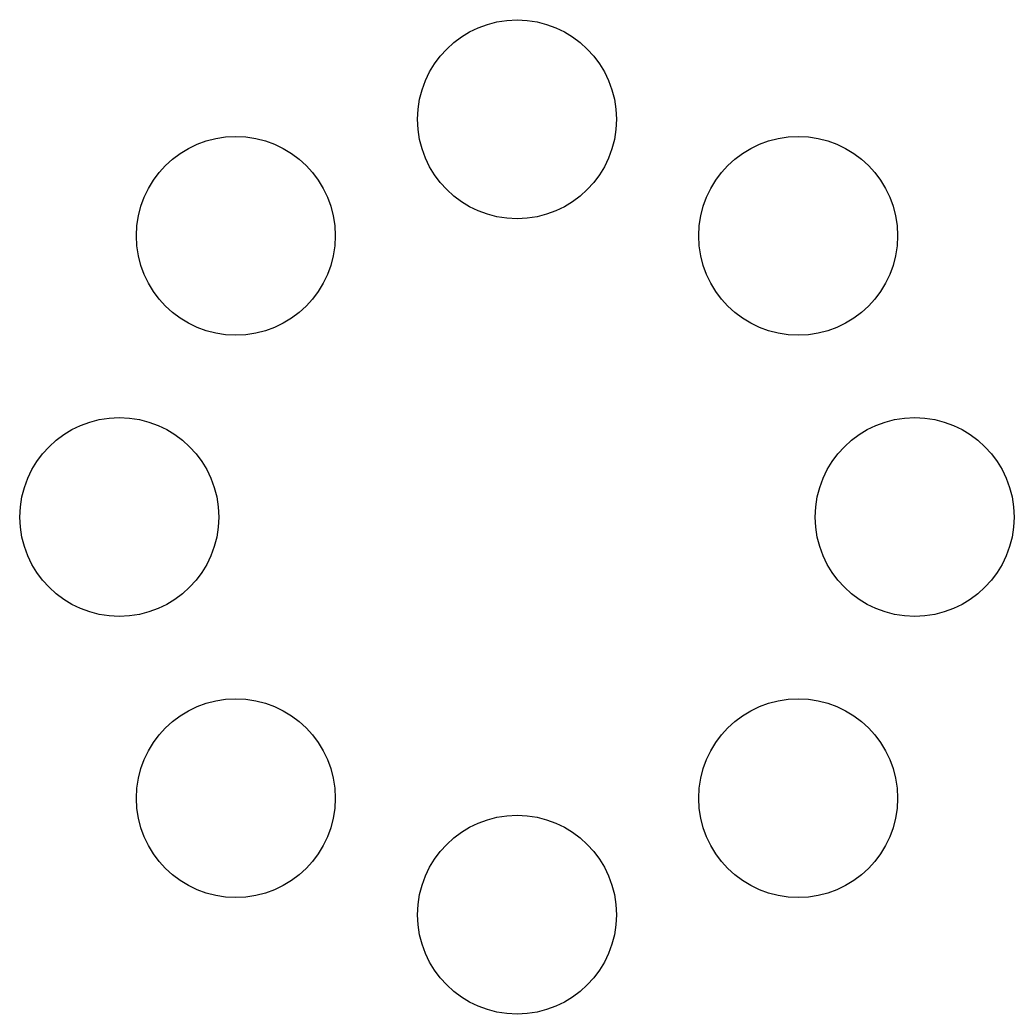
# Model space of a CAD drawing. Header units: inches. Extents: x 0 to 10, y 0 to 10.
import ezdxf

# ---------------------------------------------------------------- set-up
doc = ezdxf.new("R2010")
doc.units = ezdxf.units.IN
doc.header["$MEASUREMENT"] = 0

msp = doc.modelspace()

# ---------------------------------------------------------------- linework, layer by layer
for centre in [(5, 9), (2.172, 7.828), (7.828, 7.828), (1, 5), (9, 5), (2.172, 2.172), (7.828, 2.172), (5, 1)]:
    msp.add_circle(centre, 1)

doc.saveas('drawing.dxf')
